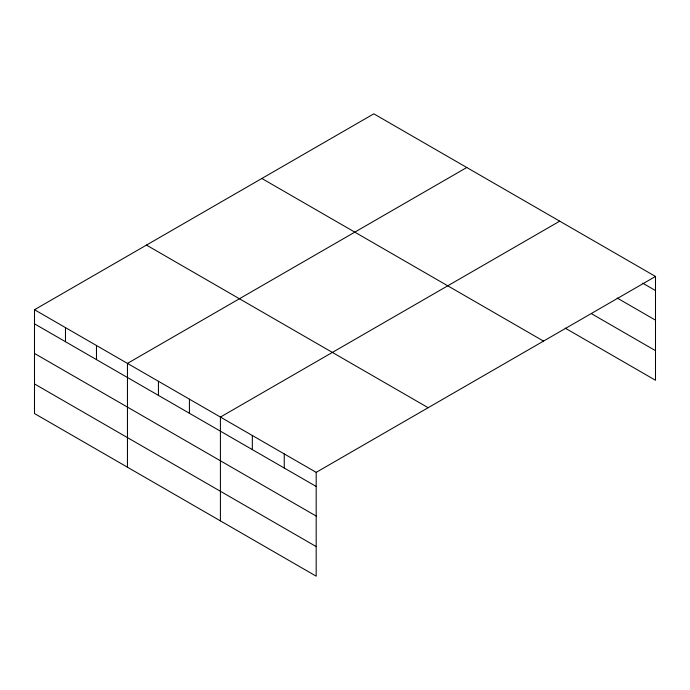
<?xml version="1.0" encoding="UTF-8"?>
<svg xmlns="http://www.w3.org/2000/svg" width="690" height="690" viewBox="0 0 690 690"><rect width="100%" height="100%" fill="white"/><g stroke="black" fill="none" stroke-linecap="round" stroke-linejoin="round"><path stroke-width="1.03" d="M565.205 328.13L655.5 380.268L655.5 276.457L373.816 113.833L34.5 309.732L34.5 413.543L316.184 576.167L316.184 472.357L34.5 309.732M466.776 167.498L127.452 363.397L127.452 467.208M559.728 221.162L220.412 417.071L220.412 520.872M316.184 472.357L655.5 276.457M642.726 283.185L655.5 290.559M617.188 298.046L655.5 320.16M591.649 313.803L655.5 350.667M261.846 178.477L543.522 341.102M146.478 245.088L428.154 407.712M34.5 323.834L316.184 486.467M34.5 353.444L316.184 516.068M34.5 383.942L316.184 546.566M284.254 453.934L284.254 468.036M252.333 435.502L252.333 449.604M189.422 399.182L189.422 413.284M158.441 381.285L158.441 395.396M96.471 345.509L96.471 359.619M65.481 327.621L65.481 341.723"/></g></svg>
